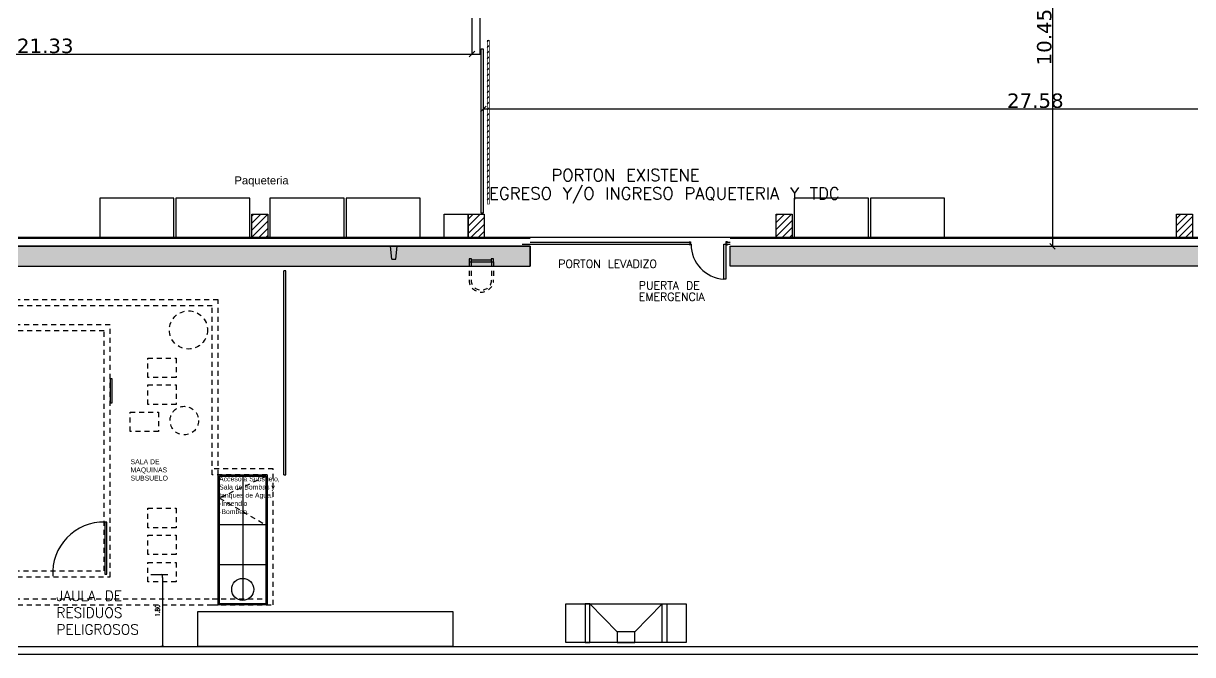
# Model space of a CAD drawing. Header units: millimetres. Extents: x 403 to 619, y 594 to 709.
# Drawn here: x 433.77 to 462.98, y 594.22 to 609.99 of the extents above; entities that cross this region are included whole.
import ezdxf

# ---------------------------------------------------------------- set-up
doc = ezdxf.new("R2010")
doc.units = ezdxf.units.MM
doc.linetypes.add('HIDDEN2', pattern=[0.1875, 0.125, -0.0625])
doc.layers.add('9-Textos', color=251, linetype='Continuous', lineweight=18)
doc.layers.add('Muros', color=1, linetype='Continuous', lineweight=25)
for name, color, linetype in [('Carpinterias', 5, 'Continuous'), ('COTAS', 6, 'Continuous'), ('Estructura', 5, 'Continuous'), ('Hatch', 252, 'Continuous'), ('Hatch ANMAT', 252, 'Continuous'), ('HATCH MINISTERIO', 252, 'Continuous'), ('Rejas', 3, 'Continuous'), ('sirena', 32, 'Continuous')]:
    doc.layers.add(name, color=color, linetype=linetype)
doc.styles.add('ARIAL', font='verdana.ttf')
doc.styles.add('Cotas Parciales', font='micross.ttf')
doc.styles.add('Notas', font='arial.ttf', dxfattribs={"height": 0.1})
doc.styles.add('RR', font='ROMANS.shx', dxfattribs={"width": 0.8})
doc.styles.get("Standard").update_dxf_attribs({"font": 'txt.shx'})
doc.dimstyles.new('200', dxfattribs={"dimscale": 0.2, "dimtxt": 1.8, "dimasz": 0.7, "dimexe": 0, "dimexo": 0.1, "dimgap": 0.08, "dimtad": 1, "dimzin": 5, "dimdsep": 46, "dimtxsty": 'ARIAL', "dimblk": 'OBLIQUE', "dimcen": -0.2, "dimdle": 0.05, "dimclrd": 1, "dimclre": 252, "dimclrt": 1, "dimadec": 3, "dimazin": 0, "dimtfac": 1, "dimtix": 1, "dimtmove": 2, "dimatfit": 3, "dimldrblk": 'NONE', "dimfxl": 0, "dimtolj": 1, "dimtzin": 5, "dimlwd": -1, "dimarcsym": 0})
doc.dimstyles.new('n-cota75', dxfattribs={"dimscale": 0.75, "dimtxt": 0.15, "dimasz": 0.1, "dimexe": 0.18, "dimexo": 0.0625, "dimgap": 0.09, "dimtad": 1, "dimzin": 4, "dimdsep": 46, "dimtxsty": 'RR', "dimblk1": 'COTA_N', "dimblk2": 'COTA_N', "dimsah": 1, "dimcen": 0.09, "dimclrd": 15, "dimclre": 8, "dimclrt": 256, "dimadec": 0, "dimazin": 0, "dimtfac": 1, "dimtix": 1, "dimtmove": 0, "dimatfit": 3, "dimldrblk": 'COTA_N', "dimfxl": 1, "dimtolj": 1, "dimtzin": 0, "dimarcsym": 0})

# ---------------------------------------------------------------- blocks, each defined once
blk = doc.blocks.new('A$C3E6B7836')
h = blk.add_hatch()
h.set_pattern_fill('ANSI31', color=256, style=0)
h.set_pattern_definition([(45, (-13.37838, -34.88476), (-0.08838835, 0.08838835), [])])
h.paths.add_polyline_path([(-0.2, -0.3), (-0.2, 0.3), (0.2, 0.3), (0.2, -0.3)])
blk.add_lwpolyline([(-0.2, -0.3), (-0.2, 0.3), (0.2, 0.3), (0.2, -0.3), (-0.2, -0.3)])
blk = doc.blocks.new('A$C258F5DB7')
at = {"color": 1}
for points in [[(-0.9, 0), (-0.93, 0), (-0.93, 0.01), (-0.89, 0.01), (-0.89, -0.06), (-0.93, -0.06), (-0.93, -0.05), (-0.9, -0.05), (-0.9, 0)], [(0, 0), (0.03, 0), (0.03, 0.01), (-0.01, 0.01), (-0.01, -0.06), (0.03, -0.06), (0.03, -0.05), (0, -0.05), (0, 0)], [(-0.01, -0.05), (-0.01, -0.92), (-0.06, -0.92), (-0.06, -0.05), (-0.01, -0.05)]]:
    blk.add_lwpolyline(points, dxfattribs=at)
blk.add_arc((-0.01, -0.05), 0.871, 180, 266.7108, dxfattribs=at)
blk = doc.blocks.new('_OBLIQUE')
at = {"color": 0, "linetype": 'ByBlock', "ltscale": 0.05}
blk.add_line((-0.5, -0.5), (0.5, 0.5), dxfattribs=at)
blk = doc.blocks.new('*D46')
at = {"layer": 'COTAS', "color": 252, "lineweight": -2}
for p, q in [((445.256214, 609.330915), (445.256214, 607.850428)), ((472.836214, 608.890915), (472.836214, 607.850428))]:
    blk.add_line(p, q, dxfattribs=at)
at = {"layer": 'COTAS', "color": 1}
blk.add_line((445.246214, 607.850428), (472.846214, 607.850428), dxfattribs=at)
at = {"layer": 'Defpoints', "color": 0}
for p in [(445.256214, 609.350915), (472.836214, 608.910915), (472.836214, 607.850428)]:
    blk.add_point(p, dxfattribs=at)
at = {"layer": 'COTAS', "color": 1, "xscale": 0.14, "yscale": 0.14, "zscale": 0.14, "rotation": 180}
blk.add_blockref('_OBLIQUE', (445.256214, 607.850428), dxfattribs=at)
at = {"layer": 'COTAS', "color": 1, "xscale": 0.14, "yscale": 0.14, "zscale": 0.14}
blk.add_blockref('_OBLIQUE', (472.836214, 607.850428), dxfattribs=at)
at = {"layer": 'COTAS', "color": 1, "insert": (459.046214, 608.054708), "char_height": 0.36, "attachment_point": 5, "style": 'ARIAL'}
blk.add_mtext('\\A1;27.58', dxfattribs=at)
blk = doc.blocks.new('_None')
blk = doc.blocks.new('*D47')
at = {"layer": 'COTAS', "color": 252, "lineweight": -2}
for p, q in [((458.748569, 614.870915), (459.475642, 614.870915)), ((458.748569, 604.420915), (459.475642, 604.420915))]:
    blk.add_line(p, q, dxfattribs=at)
at = {"layer": 'COTAS', "color": 1}
blk.add_line((459.475642, 614.880915), (459.475642, 604.410915), dxfattribs=at)
at = {"layer": 'Defpoints', "color": 0}
for p in [(458.728569, 614.870915), (458.728569, 604.420915), (459.475642, 604.420915)]:
    blk.add_point(p, dxfattribs=at)
at = {"layer": 'COTAS', "color": 1, "xscale": 0.14, "yscale": 0.14, "zscale": 0.14}
for p, rotation in [((459.475642, 614.870915), 90), ((459.475642, 604.420915), 270)]:
    blk.add_blockref('_OBLIQUE', p, dxfattribs=dict(at, rotation=rotation))
at = {"layer": 'COTAS', "color": 1, "insert": (459.272082, 609.645915), "char_height": 0.36, "attachment_point": 5, "rotation": 90, "style": 'ARIAL'}
blk.add_mtext('\\A1;10.45', dxfattribs=at)
blk = doc.blocks.new('*D49')
at = {"layer": 'COTAS', "color": 1}
blk.add_line((423.636214, 609.220915), (444.986214, 609.220915), dxfattribs=at)
at = {"layer": 'COTAS', "color": 252, "lineweight": -2}
for p, q in [((423.646214, 609.115915), (423.646214, 609.220915)), ((444.976214, 609.240915), (444.976214, 609.220915))]:
    blk.add_line(p, q, dxfattribs=at)
at = {"layer": 'Defpoints', "color": 0}
for p in [(423.646214, 609.095915), (444.976214, 609.220915), (444.976214, 609.220915)]:
    blk.add_point(p, dxfattribs=at)
at = {"layer": 'COTAS', "color": 1, "xscale": 0.14, "yscale": 0.14, "zscale": 0.14, "rotation": 180}
blk.add_blockref('_OBLIQUE', (423.646214, 609.220915), dxfattribs=at)
at = {"layer": 'COTAS', "color": 1, "xscale": 0.14, "yscale": 0.14, "zscale": 0.14}
blk.add_blockref('_OBLIQUE', (444.976214, 609.220915), dxfattribs=at)
at = {"layer": 'COTAS', "color": 1, "insert": (434.311214, 609.424475), "char_height": 0.36, "attachment_point": 5, "style": 'ARIAL'}
blk.add_mtext('\\A1;21.33', dxfattribs=at)
blk = doc.blocks.new('COTA_N')
for p, q in [((-1, 0), (0, 0)), ((0, 0.5), (0, -0.5))]:
    blk.add_line(p, q)
at = {"const_width": 0.065}
blk.add_lwpolyline([(0.141421, 0.141421), (0.282843, 0.282843), (0, 0), (-0.141421, -0.141421), (-0.282843, -0.282843)], dxfattribs=at)
blk = doc.blocks.new('*D95')
at = {"layer": 'Defpoints', "color": 0}
for p in [(436.900463, 596.220915), (436.900463, 594.420915), (437.240274, 594.420915)]:
    blk.add_point(p, dxfattribs=at)
at = {"layer": 'Rejas', "color": 8, "lineweight": -2}
for p, q in [((436.947338, 596.220915), (437.375274, 596.220915)), ((436.947338, 594.420915), (437.375274, 594.420915))]:
    blk.add_line(p, q, dxfattribs=at)
at = {"layer": 'Rejas', "color": 15, "lineweight": -2}
blk.add_line((437.240274, 596.145915), (437.240274, 594.495915), dxfattribs=at)
at = {"layer": 'Rejas', "color": 15, "lineweight": -2, "xscale": 0.075, "yscale": 0.075, "zscale": 0.075}
for p, rotation in [((437.240274, 596.220915), 90), ((437.240274, 594.420915), 270)]:
    blk.add_blockref('COTA_N', p, dxfattribs=dict(at, rotation=rotation))
at = {"layer": 'Rejas', "insert": (437.116524, 595.320915), "char_height": 0.1125, "attachment_point": 5, "rotation": 90, "style": 'RR'}
blk.add_mtext('\\A1;1.80', dxfattribs=at)

msp = doc.modelspace()

# ---------------------------------------------------------------- hatches: boundary and pattern name
at = {"layer": 'Hatch'}
h = msp.add_hatch(color=256, dxfattribs=at)
h.dxf.hatch_style = 1
h.paths.add_polyline_path([(451.426214, 604.420915), (485.276214, 604.420915), (485.276214, 603.920915), (451.426214, 603.920915)])
at = {"layer": 'Rejas'}
h = msp.add_hatch(color=252, dxfattribs=at)
h.dxf.hatch_style = 1
h.paths.add_polyline_path([(446.426214, 604.420915), (419.246214, 604.420915), (419.246214, 603.920915), (446.426214, 603.920915)])
at = {"layer": 'sirena'}
h = msp.add_hatch(dxfattribs=at)
h.set_pattern_fill('_USER', color=256, scale=0.1, angle=45, pattern_type=0)
h.set_pattern_definition([(45, (-5419.4932, -2199.34587), (-0.0707106781, 0.0707106781), [])])
h.paths.add_polyline_path([(445.356214, 609.570915), (445.406214, 609.570915), (445.406214, 605.470915), (445.356214, 605.470915)])

# ---------------------------------------------------------------- linework, layer by layer
for p, q in [((444.976214, 609.220915), (444.976214, 614.620915)), ((445.176214, 609.220915), (445.176214, 614.620915)), ((419.276214, 604.420915), (446.426214, 604.420915)), ((419.676214, 604.620915), (446.426214, 604.620915)), ((442.969103, 604.09599), (442.934991, 604.420915)), ((443.069103, 604.09599), (443.103214, 604.420915)), ((446.225864, 604.470915), (450.235864, 604.470915)), ((446.426214, 604.520915), (450.436214, 604.520915)), ((446.426214, 604.470915), (450.436214, 604.470915)), ((446.426214, 604.420915), (446.426214, 603.920915)), ((451.316214, 604.520915), (451.426214, 604.520915)), ((451.316214, 604.470915), (451.426214, 604.470915)), ((451.426214, 604.620915), (485.276214, 604.620915)), ((442.969103, 604.09599), (443.069103, 604.09599))]:
    msp.add_line(p, q)
at = {"color": 7}
msp.add_line((418.476214, 603.920915), (446.426214, 603.920915), dxfattribs=at)
at = {"color": 2}
for p, q in [((499.376214, 594.220915), (409.076214, 594.220915)), ((409.276214, 594.420915), (499.176214, 594.420915))]:
    msp.add_line(p, q, dxfattribs=at)
at = {"color": 1}
for points in [[(445.206214, 609.250915), (445.206214, 609.350915), (445.256214, 609.350915), (445.256214, 605.250915), (445.206214, 605.250915), (445.206214, 609.350915)], [(435.850463, 596.231075), (435.850463, 597.531075), (435.800463, 597.531075), (435.800463, 596.231075), (435.850463, 596.231075)]]:
    msp.add_lwpolyline(points, dxfattribs=at)
for points in [[(444.976214, 609.220915), (445.176214, 609.220915), (445.176214, 609.220915)], [(451.426214, 604.420915), (485.276214, 604.420915), (485.276214, 603.920915), (451.426214, 603.920915), (451.426214, 604.420915)]]:
    msp.add_lwpolyline(points)
at = {"color": 7}
for points in [[(437.526214, 605.620915), (435.676214, 605.620915), (435.676214, 604.620915), (437.526214, 604.620915), (437.526214, 605.620915)], [(439.426214, 605.620915), (437.576214, 605.620915), (437.576214, 604.620915), (439.426214, 604.620915), (439.426214, 605.620915)], [(441.776214, 605.620915), (439.926214, 605.620915), (439.926214, 604.620915), (441.776214, 604.620915), (441.776214, 605.620915)], [(443.676214, 605.620915), (441.826214, 605.620915), (441.826214, 604.620915), (443.676214, 604.620915), (443.676214, 605.620915)], [(454.876214, 605.620915), (453.026214, 605.620915), (453.026214, 604.620915), (454.876214, 604.620915), (454.876214, 605.620915)], [(456.776214, 605.620915), (454.926214, 605.620915), (454.926214, 604.620915), (456.776214, 604.620915), (456.776214, 605.620915)], [(444.276214, 604.620915), (444.276214, 605.220915), (444.876214, 605.220915), (444.876214, 604.620915), (444.276214, 604.620915)]]:
    msp.add_lwpolyline(points, dxfattribs=at)
msp.add_lwpolyline([(446.426214, 604.420915), (419.246214, 604.420915), (419.246214, 603.920915), (446.426214, 603.920915)], close=True)
at = {"color": 252}
msp.add_lwpolyline([(444.497413, 594.420915), (438.124136, 594.420915), (438.124136, 595.301832), (444.497413, 595.301832)], close=True, dxfattribs=at)
msp.add_arc((435.77206, 596.257491), 1.273901, 88.722425, 183.446205, dxfattribs=at)
at = {"layer": 'Carpinterias'}
for p, q in [((444.963091, 604.083317), (445.449028, 604.083317)), ((444.963091, 604.033317), (445.449028, 604.033317)), ((439.244818, 598.710548), (439.244818, 595.610548)), ((439.854818, 597.460548), (438.634818, 597.460548)), ((439.854818, 596.460548), (438.634818, 596.460548))]:
    msp.add_line(p, q, dxfattribs=at)
at = {"layer": 'Carpinterias', "linetype": 'HIDDEN2'}
for p, q in [((444.899028, 604.033317), (444.899028, 603.583317)), ((444.949028, 604.033317), (444.949028, 603.583317)), ((445.463091, 604.033317), (445.463091, 603.583317)), ((445.513091, 604.033317), (445.513091, 603.583317))]:
    msp.add_line(p, q, dxfattribs=at)
at = {"layer": 'Carpinterias'}
for points in [[(444.963091, 604.110102), (444.899028, 604.110102), (444.899028, 604.033317), (444.963091, 604.033317)], [(445.513091, 604.110102), (445.449028, 604.110102), (445.449028, 604.033317), (445.513091, 604.033317)]]:
    msp.add_lwpolyline(points, close=True, dxfattribs=at)
at = {"layer": 'Carpinterias', "color": 1, "linetype": 'HIDDEN2'}
for points in [[(436.871905, 601.629926), (437.580116, 601.629926), (437.580116, 601.143588), (436.871905, 601.143588)], [(436.871905, 600.957895), (437.580116, 600.957895), (437.580116, 600.471557), (436.871905, 600.471557)], [(436.43064, 600.277022), (437.138851, 600.277022), (437.138851, 599.790684), (436.43064, 599.790684)], [(436.871905, 597.876337), (437.580116, 597.876337), (437.580116, 597.389999), (436.871905, 597.389999)], [(436.871905, 597.204306), (437.580116, 597.204306), (437.580116, 596.717968), (436.871905, 596.717968)], [(436.871905, 596.523433), (437.580116, 596.523433), (437.580116, 596.037095), (436.871905, 596.037095)]]:
    msp.add_lwpolyline(points, close=True, dxfattribs=at)
at = {"layer": 'Carpinterias', "color": 1}
msp.add_lwpolyline([(435.931856, 600.510276), (435.981856, 600.510276), (435.981856, 601.110276), (435.931856, 601.110276)], close=True, dxfattribs=at)
at = {"layer": 'Carpinterias', "color": 2}
msp.add_lwpolyline([(438.634818, 595.460548), (438.634818, 598.710548), (439.854818, 598.710548), (439.854818, 595.460548), (438.634818, 595.460548)], dxfattribs=at)
msp.add_lwpolyline([(438.664818, 595.490548), (438.664818, 598.680548), (439.824818, 598.680548), (439.824818, 595.490548)], close=True, dxfattribs=at)
at = {"layer": 'Carpinterias', "linetype": 'HIDDEN2'}
msp.add_lwpolyline([(439.824818, 598.672274), (438.664818, 598.132986), (439.824818, 597.460548)], dxfattribs=at)
at = {"layer": 'Carpinterias', "color": 1, "linetype": 'HIDDEN2'}
for centre, radius in [((437.889926, 602.330341), 0.477495), ((437.786417, 600.066084), 0.356806)]:
    msp.add_circle(centre, radius, dxfattribs=at)
at = {"layer": 'Carpinterias'}
msp.add_circle((439.244818, 595.849572), 0.275137, dxfattribs=at)
at = {"layer": 'Carpinterias', "linetype": 'HIDDEN2'}
for radius in [0.307031, 0.257031]:
    msp.add_arc((445.206059, 603.583317), radius, 180, 0, dxfattribs=at)
at = {"layer": 'Estructura', "color": 2}
for p, q in [((440.26868, 598.710548), (440.26868, 603.803697)), ((440.31868, 603.803697), (440.26868, 603.803697)), ((440.31868, 598.710548), (440.31868, 603.803697)), ((440.26868, 598.710548), (440.31868, 598.710548))]:
    msp.add_line(p, q, dxfattribs=at)
at = {"layer": 'Estructura', "linetype": 'HIDDEN2'}
for p, q in [((440.004818, 598.860548), (438.484818, 598.860548)), ((440.004818, 595.460548), (440.004818, 598.860548)), ((439.854818, 598.710548), (438.484818, 598.710548)), ((439.854818, 595.610548), (439.854818, 598.710548)), ((438.484818, 595.610548), (439.854818, 595.610548)), ((438.484818, 595.610548), (439.854818, 595.610548)), ((438.484818, 595.460548), (440.004818, 595.460548))]:
    msp.add_line(p, q, dxfattribs=at)
for points in [[(438.634818, 598.710548), (438.634818, 603.080166), (421.255779, 603.080166), (421.255779, 595.460548), (438.634818, 595.460548), (438.634818, 595.610548)], [(438.484818, 598.710548), (438.484818, 602.930166), (421.405779, 602.930166), (421.405779, 595.610548), (438.484818, 595.610548)]]:
    msp.add_lwpolyline(points, dxfattribs=at)
for points in [[(435.931856, 602.460197), (421.916502, 602.460197), (421.916502, 596.160514), (435.931856, 596.160514)], [(435.781856, 602.310197), (422.066502, 602.310197), (422.066502, 596.310514), (435.781856, 596.310514)]]:
    msp.add_lwpolyline(points, close=True, dxfattribs=at)
at = {"layer": 'Hatch ANMAT'}
msp.add_lwpolyline([(472.974977, 655.220915), (472.926214, 604.640915), (419.426214, 604.640915), (419.426214, 636.871772), (441.714009, 649.349831), (445.177055, 651.044635), (445.325688, 651.093718), (472.986214, 666.877589), (472.986214, 666.877589), (472.986214, 666.877589)], dxfattribs=at)
at = {"layer": 'HATCH MINISTERIO', "ltscale": 0.01, "const_width": 0.01}
msp.add_lwpolyline([(466.017502, 604.640915), (419.426214, 604.640915), (419.426214, 636.871772), (441.714009, 649.349831), (445.177055, 651.044635), (445.383874, 647.844521), (466.226214, 659.524106), (466.226214, 659.524106), (466.226214, 659.524106)], dxfattribs=at)
at = {"layer": 'Muros', "color": 1}
for p, q in [((447.92152, 595.485447), (448.601799, 594.792369)), ((449.72152, 595.485447), (449.041241, 594.792369))]:
    msp.add_line(p, q, dxfattribs=at)
for points in [[(447.32152, 595.485447), (450.32152, 595.485447), (450.32152, 594.525447), (447.32152, 594.525447)], [(448.601799, 594.525447), (449.041241, 594.525447), (449.041241, 594.792369), (448.601799, 594.792369)]]:
    msp.add_lwpolyline(points, close=True, dxfattribs=at)
at = {"layer": 'Muros'}
for points in [[(447.92152, 595.485447), (447.80152, 595.485447), (447.80152, 594.525447), (447.92152, 594.525447)], [(449.72152, 595.485447), (449.84152, 595.485447), (449.84152, 594.525447), (449.72152, 594.525447)]]:
    msp.add_lwpolyline(points, close=True, dxfattribs=at)
at = {"layer": 'Rejas'}
msp.add_lwpolyline([(434.500463, 594.420915, 0.0001, 0.0001, 0), (434.450463, 594.420915, 0.0001, 0.0001, 0), (434.450463, 596.220915, 0.0001, 0.0001, 0), (434.500463, 596.220915, 0, 0, 0), (434.500463, 596.180915, 0, 0, 0)], format="xyseb", dxfattribs=at)
at = {"layer": 'Rejas', "const_width": 0.0001}
for points in [[(434.500463, 596.180915), (434.500463, 594.420915)], [(436.900463, 594.420915), (436.900463, 596.220915), (436.850463, 596.220915), (436.850463, 594.420915), (436.900463, 594.420915)]]:
    msp.add_lwpolyline(points, dxfattribs=at)
at = {"layer": 'Rejas'}
msp.add_lwpolyline([(435.850463, 596.180915, 0, 0, 0), (435.850463, 596.220915, 0.0001, 0.0001, 0), (436.850463, 596.220915, 0.0001, 0.0001, 0), (436.850463, 596.180915, 0.0001, 0.0001, 0)], format="xyseb", close=True, dxfattribs=at)
at = {"layer": 'sirena', "const_width": 0.01}
msp.add_lwpolyline([(445.356214, 609.570915), (445.406214, 609.570915), (445.406214, 605.470915), (445.356214, 605.470915), (445.356214, 609.570915)], dxfattribs=at)

# ---------------------------------------------------------------- block references
for p in [(439.676214, 604.920915), (445.076214, 604.920915), (452.776214, 604.920915), (462.776214, 604.920915)]:
    msp.add_blockref('A$C3E6B7836', p)
at = {"color": 7}
msp.add_blockref('A$C258F5DB7', (451.326214, 604.520915), dxfattribs=at)

# ---------------------------------------------------------------- texts
for s, p in [('PORTON EXISTENE', (446.958107, 606.050181)), ('EGRESO Y/O INGRESO PAQUETERIA Y TDC', (445.402415, 605.591573))]:
    msp.add_text(s, height=0.3).set_placement(p)
at = {"color": 1}
for s, p in [('PORTON LEVADIZO', (447.127175, 603.88307)), ('PUERTA DE ', (449.140805, 603.344266)), ('EMERGENCIA', (449.140805, 603.059346))]:
    msp.add_text(s, height=0.2, dxfattribs=at).set_placement(p)
at = {"color": 5, "insert": (439.039695, 606.167259), "char_height": 0.2, "attachment_point": 1, "style": 'Notas'}
msp.add_mtext_dynamic_manual_height_columns('Paqueteria', width=2.883572, gutter_width=0.5, heights=[0], dxfattribs=at)
at = {"insert": (434.589261, 595.815818), "char_height": 0.252, "attachment_point": 1}
msp.add_mtext_dynamic_manual_height_columns('JAULA DE RESIDUOS PELIGROSOS', width=2.330591, gutter_width=0.027821, heights=[0], dxfattribs=at)
at = {"layer": '9-Textos', "char_height": 0.122741, "attachment_point": 1, "style": 'Cotas Parciales'}
for s, insert in [('SALA DE MAQUINAS SUBSUELO', (436.443542, 599.100469)), ('Acceso a Subsuelo, \\PSala de Bombas y tanques de Agua.\\P-Incendio\\P-Bombeo.', (438.65583, 598.672274))]:
    msp.add_mtext_dynamic_manual_height_columns(s, width=1.640363, gutter_width=12.5, heights=[0], dxfattribs=dict(at, insert=insert))

# ---------------------------------------------------------------- dimensions: what is measured, and where the dimension line sits
at = {"layer": 'COTAS'}
dim = msp.add_linear_dim(base=(459.475642, 604.420915), p1=(458.728569, 614.870915), p2=(458.728569, 604.420915), angle=90, dimstyle='200', dxfattribs=at)
dim.commit()
dim.dimension.update_dxf_attribs({"geometry": '*D47', "text_midpoint": (459.272082, 609.645915)})
for base, p1, p2, picture, middle in [((444.976214, 609.220915), (423.646214, 609.095915), (444.976214, 609.220915), '*D49', (434.311214, 609.424475)), ((472.836214, 607.850428), (445.256214, 609.350915), (472.836214, 608.910915), '*D46', (459.046214, 608.054708))]:
    dim = msp.add_linear_dim(base=base, p1=p1, p2=p2, dimstyle='200', dxfattribs=at)
    dim.commit()
    dim.dimension.update_dxf_attribs({"geometry": picture, "text_midpoint": middle})
at = {"layer": 'Rejas'}
dim = msp.add_linear_dim(base=(437.240274, 594.420915), p1=(436.900463, 596.220915), p2=(436.900463, 594.420915), angle=90, dimstyle='n-cota75', dxfattribs=at)
dim.commit()
dim.dimension.update_dxf_attribs({"geometry": '*D95', "text_midpoint": (437.116524, 595.320915)})

doc.saveas('drawing.dxf')
